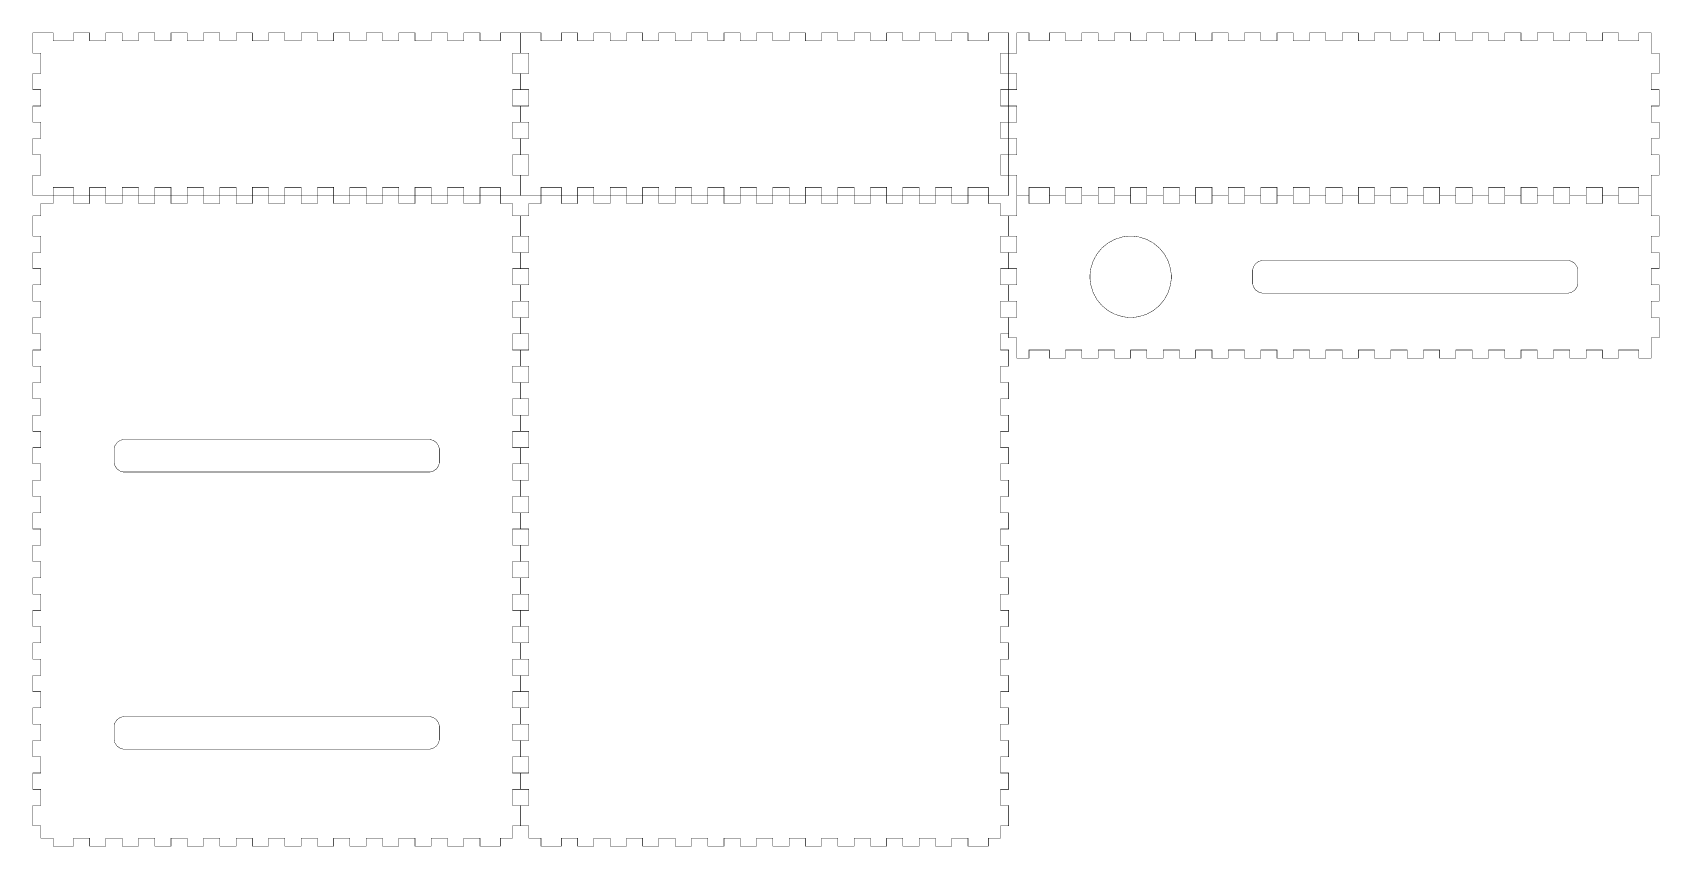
# Model space of a CAD drawing. Extents: x 0.2 to 39.6, y 0.3 to 19.9.
import ezdxf

# ---------------------------------------------------------------- set-up
doc = ezdxf.new("R2010")
doc.units = 0
doc.layers.get('0').update_dxf_attribs({"linetype": 'CONTINUOUS'})

msp = doc.modelspace()

# ---------------------------------------------------------------- linework, layer by layer
at = {"color": 0, "const_width": 0.01}
for points in [[(0.25, 19.9444), (0.742133, 19.9444), (0.742133, 19.7476), (1.23427, 19.7476), (1.23427, 19.9444), (1.62793, 19.9444), (1.62793, 19.7476), (2.02165, 19.7476), (2.02165, 19.9444), (2.41536, 19.9444), (2.41536, 19.7476), (2.80908, 19.7476), (2.80908, 19.9444), (3.20275, 19.9444), (3.20275, 19.7476), (3.59646, 19.7476), (3.59646, 19.9444), (3.99018, 19.9444), (3.99018, 19.7476), (4.38385, 19.7476), (4.38385, 19.9444), (4.77756, 19.9444), (4.77756, 19.7476), (5.17128, 19.7476), (5.17128, 19.9444), (5.56494, 19.9444), (5.56494, 19.7476), (5.95865, 19.7476), (5.95865, 19.9444), (6.35238, 19.9444), (6.35238, 19.7476), (6.74604, 19.7476), (6.74604, 19.9444), (7.13976, 19.9444), (7.13976, 19.7476), (7.53347, 19.7476), (7.53347, 19.9444), (7.92719, 19.9444), (7.92719, 19.7476), (8.32086, 19.7476), (8.32086, 19.9444), (8.71457, 19.9444), (8.71457, 19.7476), (9.10829, 19.7476), (9.10829, 19.9444), (9.50196, 19.9444), (9.50196, 19.7476), (9.89567, 19.7476), (9.89567, 19.9444), (10.2894, 19.9444), (10.2894, 19.7476), (10.6831, 19.7476), (10.6831, 19.9444), (11.0768, 19.9444), (11.0768, 19.7476), (11.5689, 19.7476), (11.5689, 19.9444), (12.061, 19.9444), (12.061, 19.4524), (11.8642, 19.4524), (11.8642, 18.9601), (12.061, 18.9601), (12.061, 18.5665), (11.8642, 18.5665), (11.8642, 18.1728), (12.061, 18.1728), (12.061, 17.779), (11.8642, 17.779), (11.8642, 17.3854), (12.061, 17.3854), (12.061, 16.9917), (11.8642, 16.9917), (11.8642, 16.4996), (12.061, 16.4996), (12.061, 16.0075), (11.5689, 16.0075), (11.5689, 16.2043), (11.0768, 16.2043), (11.0768, 16.0075), (10.6831, 16.0075), (10.6831, 16.2043), (10.2894, 16.2043), (10.2894, 16.0075), (9.89567, 16.0075), (9.89567, 16.2043), (9.50196, 16.2043), (9.50196, 16.0075), (9.10829, 16.0075), (9.10829, 16.2043), (8.71457, 16.2043), (8.71457, 16.0075), (8.32086, 16.0075), (8.32086, 16.2043), (7.92719, 16.2043), (7.92719, 16.0075), (7.53347, 16.0075), (7.53347, 16.2043), (7.13976, 16.2043), (7.13976, 16.0075), (6.74604, 16.0075), (6.74604, 16.2043), (6.35238, 16.2043), (6.35238, 16.0075), (5.95865, 16.0075), (5.95865, 16.2043), (5.56494, 16.2043), (5.56494, 16.0075), (5.17128, 16.0075), (5.17128, 16.2043), (4.77756, 16.2043), (4.77756, 16.0075), (4.38385, 16.0075), (4.38385, 16.2043), (3.99018, 16.2043), (3.99018, 16.0075), (3.59646, 16.0075), (3.59646, 16.2043), (3.20275, 16.2043), (3.20275, 16.0075), (2.80908, 16.0075), (2.80908, 16.2043), (2.41536, 16.2043), (2.41536, 16.0075), (2.02165, 16.0075), (2.02165, 16.2043), (1.62793, 16.2043), (1.62793, 16.0075), (1.23427, 16.0075), (1.23427, 16.2043), (0.742133, 16.2043), (0.742133, 16.0075), (0.25, 16.0075), (0.25, 16.4996), (0.446832, 16.4996), (0.446832, 16.9917), (0.25, 16.9917), (0.25, 17.3854), (0.446832, 17.3854), (0.446832, 17.779), (0.25, 17.779), (0.25, 18.1728), (0.446832, 18.1728), (0.446832, 18.5665), (0.25, 18.5665), (0.25, 18.9601), (0.446832, 18.9601), (0.446832, 19.4524), (0.25, 19.4524), (0.25, 19.9444)], [(12.061, 19.9444), (12.5532, 19.9444), (12.5532, 19.7476), (13.0453, 19.7476), (13.0453, 19.9444), (13.439, 19.9444), (13.439, 19.7476), (13.8327, 19.7476), (13.8327, 19.9444), (14.2264, 19.9444), (14.2264, 19.7476), (14.62, 19.7476), (14.62, 19.9444), (15.0137, 19.9444), (15.0137, 19.7476), (15.4075, 19.7476), (15.4075, 19.9444), (15.8011, 19.9444), (15.8011, 19.7476), (16.1949, 19.7476), (16.1949, 19.9444), (16.5886, 19.9444), (16.5886, 19.7476), (16.9822, 19.7476), (16.9822, 19.9444), (17.376, 19.9444), (17.376, 19.7476), (17.7697, 19.7476), (17.7697, 19.9444), (18.1635, 19.9444), (18.1635, 19.7476), (18.5571, 19.7476), (18.5571, 19.9444), (18.9508, 19.9444), (18.9508, 19.7476), (19.3444, 19.7476), (19.3444, 19.9444), (19.7382, 19.9444), (19.7382, 19.7476), (20.1319, 19.7476), (20.1319, 19.9444), (20.5256, 19.9444), (20.5256, 19.7476), (20.9193, 19.7476), (20.9193, 19.9444), (21.3131, 19.9444), (21.3131, 19.7476), (21.7067, 19.7476), (21.7067, 19.9444), (22.1004, 19.9444), (22.1004, 19.7476), (22.494, 19.7476), (22.494, 19.9444), (22.8878, 19.9444), (22.8878, 19.7476), (23.38, 19.7476), (23.38, 19.9444), (23.8721, 19.9444), (23.8721, 19.4524), (23.6751, 19.4524), (23.6751, 18.9601), (23.8721, 18.9601), (23.8721, 18.5665), (23.6751, 18.5665), (23.6751, 18.1728), (23.8721, 18.1728), (23.8721, 17.779), (23.6751, 17.779), (23.6751, 17.3854), (23.8721, 17.3854), (23.8721, 16.9917), (23.6751, 16.9917), (23.6751, 16.4996), (23.8721, 16.4996), (23.8721, 16.0075), (23.38, 16.0075), (23.38, 16.2043), (22.8878, 16.2043), (22.8878, 16.0075), (22.494, 16.0075), (22.494, 16.2043), (22.1004, 16.2043), (22.1004, 16.0075), (21.7067, 16.0075), (21.7067, 16.2043), (21.3131, 16.2043), (21.3131, 16.0075), (20.9193, 16.0075), (20.9193, 16.2043), (20.5256, 16.2043), (20.5256, 16.0075), (20.1319, 16.0075), (20.1319, 16.2043), (19.7382, 16.2043), (19.7382, 16.0075), (19.3444, 16.0075), (19.3444, 16.2043), (18.9508, 16.2043), (18.9508, 16.0075), (18.5571, 16.0075), (18.5571, 16.2043), (18.1635, 16.2043), (18.1635, 16.0075), (17.7697, 16.0075), (17.7697, 16.2043), (17.376, 16.2043), (17.376, 16.0075), (16.9822, 16.0075), (16.9822, 16.2043), (16.5886, 16.2043), (16.5886, 16.0075), (16.1949, 16.0075), (16.1949, 16.2043), (15.8011, 16.2043), (15.8011, 16.0075), (15.4075, 16.0075), (15.4075, 16.2043), (15.0137, 16.2043), (15.0137, 16.0075), (14.62, 16.0075), (14.62, 16.2043), (14.2264, 16.2043), (14.2264, 16.0075), (13.8327, 16.0075), (13.8327, 16.2043), (13.439, 16.2043), (13.439, 16.0075), (13.0453, 16.0075), (13.0453, 16.2043), (12.5532, 16.2043), (12.5532, 16.0075), (12.061, 16.0075), (12.061, 16.4996), (12.2579, 16.4996), (12.2579, 16.9917), (12.061, 16.9917), (12.061, 17.3854), (12.2579, 17.3854), (12.2579, 17.779), (12.061, 17.779), (12.061, 18.1728), (12.2579, 18.1728), (12.2579, 18.5665), (12.061, 18.5665), (12.061, 18.9601), (12.2579, 18.9601), (12.2579, 19.4524), (12.061, 19.4524), (12.061, 19.9444)], [(24.0689, 19.9444), (24.3642, 19.9444), (24.3642, 19.7476), (24.8563, 19.7476), (24.8563, 19.9444), (25.25, 19.9444), (25.25, 19.7476), (25.6437, 19.7476), (25.6437, 19.9444), (26.0374, 19.9444), (26.0374, 19.7476), (26.4311, 19.7476), (26.4311, 19.9444), (26.8249, 19.9444), (26.8249, 19.7476), (27.2185, 19.7476), (27.2185, 19.9444), (27.6122, 19.9444), (27.6122, 19.7476), (28.006, 19.7476), (28.006, 19.9444), (28.3996, 19.9444), (28.3996, 19.7476), (28.7933, 19.7476), (28.7933, 19.9444), (29.1869, 19.9444), (29.1869, 19.7476), (29.5807, 19.7476), (29.5807, 19.9444), (29.9744, 19.9444), (29.9744, 19.7476), (30.3681, 19.7476), (30.3681, 19.9444), (30.7618, 19.9444), (30.7618, 19.7476), (31.1556, 19.7476), (31.1556, 19.9444), (31.5492, 19.9444), (31.5492, 19.7476), (31.9429, 19.7476), (31.9429, 19.9444), (32.3365, 19.9444), (32.3365, 19.7476), (32.7303, 19.7476), (32.7303, 19.9444), (33.124, 19.9444), (33.124, 19.7476), (33.5178, 19.7476), (33.5178, 19.9444), (33.9114, 19.9444), (33.9114, 19.7476), (34.3051, 19.7476), (34.3051, 19.9444), (34.6989, 19.9444), (34.6989, 19.7476), (35.0925, 19.7476), (35.0925, 19.9444), (35.4863, 19.9444), (35.4863, 19.7476), (35.88, 19.7476), (35.88, 19.9444), (36.2736, 19.9444), (36.2736, 19.7476), (36.6674, 19.7476), (36.6674, 19.9444), (37.061, 19.9444), (37.061, 19.7476), (37.4547, 19.7476), (37.4547, 19.9444), (37.8485, 19.9444), (37.8485, 19.7476), (38.2421, 19.7476), (38.2421, 19.9444), (38.6358, 19.9444), (38.6358, 19.7476), (39.1279, 19.7476), (39.1279, 19.9444), (39.4232, 19.9444), (39.4232, 19.4524), (39.62, 19.4524), (39.62, 18.9601), (39.4232, 18.9601), (39.4232, 18.5665), (39.62, 18.5665), (39.62, 18.1728), (39.4232, 18.1728), (39.4232, 17.779), (39.62, 17.779), (39.62, 17.3854), (39.4232, 17.3854), (39.4232, 16.9917), (39.62, 16.9917), (39.62, 16.4996), (39.4232, 16.4996), (39.4232, 16.0075), (39.1279, 16.0075), (39.1279, 16.2043), (38.6358, 16.2043), (38.6358, 16.0075), (38.2421, 16.0075), (38.2421, 16.2043), (37.8485, 16.2043), (37.8485, 16.0075), (37.4547, 16.0075), (37.4547, 16.2043), (37.061, 16.2043), (37.061, 16.0075), (36.6674, 16.0075), (36.6674, 16.2043), (36.2736, 16.2043), (36.2736, 16.0075), (35.88, 16.0075), (35.88, 16.2043), (35.4863, 16.2043), (35.4863, 16.0075), (35.0925, 16.0075), (35.0925, 16.2043), (34.6989, 16.2043), (34.6989, 16.0075), (34.3051, 16.0075), (34.3051, 16.2043), (33.9114, 16.2043), (33.9114, 16.0075), (33.5178, 16.0075), (33.5178, 16.2043), (33.124, 16.2043), (33.124, 16.0075), (32.7303, 16.0075), (32.7303, 16.2043), (32.3365, 16.2043), (32.3365, 16.0075), (31.9429, 16.0075), (31.9429, 16.2043), (31.5492, 16.2043), (31.5492, 16.0075), (31.1556, 16.0075), (31.1556, 16.2043), (30.7618, 16.2043), (30.7618, 16.0075), (30.3681, 16.0075), (30.3681, 16.2043), (29.9744, 16.2043), (29.9744, 16.0075), (29.5807, 16.0075), (29.5807, 16.2043), (29.1869, 16.2043), (29.1869, 16.0075), (28.7933, 16.0075), (28.7933, 16.2043), (28.3996, 16.2043), (28.3996, 16.0075), (28.006, 16.0075), (28.006, 16.2043), (27.6122, 16.2043), (27.6122, 16.0075), (27.2185, 16.0075), (27.2185, 16.2043), (26.8249, 16.2043), (26.8249, 16.0075), (26.4311, 16.0075), (26.4311, 16.2043), (26.0374, 16.2043), (26.0374, 16.0075), (25.6437, 16.0075), (25.6437, 16.2043), (25.25, 16.2043), (25.25, 16.0075), (24.8563, 16.0075), (24.8563, 16.2043), (24.3642, 16.2043), (24.3642, 16.0075), (24.0689, 16.0075), (24.0689, 16.4996), (23.8721, 16.4996), (23.8721, 16.9917), (24.0689, 16.9917), (24.0689, 17.3854), (23.8721, 17.3854), (23.8721, 17.779), (24.0689, 17.779), (24.0689, 18.1728), (23.8721, 18.1728), (23.8721, 18.5665), (24.0689, 18.5665), (24.0689, 18.9601), (23.8721, 18.9601), (23.8721, 19.4524), (24.0689, 19.4524), (24.0689, 19.9444)], [(0.446832, 15.8106), (0.742133, 15.8106), (0.742133, 16.0075), (1.23427, 16.0075), (1.23427, 15.8106), (1.62793, 15.8106), (1.62793, 16.0075), (2.02165, 16.0075), (2.02165, 15.8106), (2.41536, 15.8106), (2.41536, 16.0075), (2.80908, 16.0075), (2.80908, 15.8106), (3.20275, 15.8106), (3.20275, 16.0075), (3.59646, 16.0075), (3.59646, 15.8106), (3.99018, 15.8106), (3.99018, 16.0075), (4.38385, 16.0075), (4.38385, 15.8106), (4.77756, 15.8106), (4.77756, 16.0075), (5.17128, 16.0075), (5.17128, 15.8106), (5.56494, 15.8106), (5.56494, 16.0075), (5.95865, 16.0075), (5.95865, 15.8106), (6.35238, 15.8106), (6.35238, 16.0075), (6.74604, 16.0075), (6.74604, 15.8106), (7.13976, 15.8106), (7.13976, 16.0075), (7.53347, 16.0075), (7.53347, 15.8106), (7.92719, 15.8106), (7.92719, 16.0075), (8.32086, 16.0075), (8.32086, 15.8106), (8.71457, 15.8106), (8.71457, 16.0075), (9.10829, 16.0075), (9.10829, 15.8106), (9.50196, 15.8106), (9.50196, 16.0075), (9.89567, 16.0075), (9.89567, 15.8106), (10.2894, 15.8106), (10.2894, 16.0075), (10.6831, 16.0075), (10.6831, 15.8106), (11.0768, 15.8106), (11.0768, 16.0075), (11.5689, 16.0075), (11.5689, 15.8106), (11.8642, 15.8106), (11.8642, 15.5153), (12.061, 15.5153), (12.061, 15.0232), (11.8642, 15.0232), (11.8642, 14.6294), (12.061, 14.6294), (12.061, 14.2358), (11.8642, 14.2358), (11.8642, 13.8421), (12.061, 13.8421), (12.061, 13.4484), (11.8642, 13.4484), (11.8642, 13.0547), (12.061, 13.0547), (12.061, 12.661), (11.8642, 12.661), (11.8642, 12.2673), (12.061, 12.2673), (12.061, 11.8736), (11.8642, 11.8736), (11.8642, 11.4799), (12.061, 11.4799), (12.061, 11.0862), (11.8642, 11.0862), (11.8642, 10.6925), (12.061, 10.6925), (12.061, 10.2988), (11.8642, 10.2988), (11.8642, 9.90506), (12.061, 9.90506), (12.061, 9.51139), (11.8642, 9.51139), (11.8642, 9.11768), (12.061, 9.11768), (12.061, 8.72396), (11.8642, 8.72396), (11.8642, 8.33029), (12.061, 8.33029), (12.061, 7.93658), (11.8642, 7.93658), (11.8642, 7.54286), (12.061, 7.54286), (12.061, 7.14914), (11.8642, 7.14914), (11.8642, 6.75549), (12.061, 6.75549), (12.061, 6.36176), (11.8642, 6.36176), (11.8642, 5.96804), (12.061, 5.96804), (12.061, 5.57438), (11.8642, 5.57438), (11.8642, 5.18067), (12.061, 5.18067), (12.061, 4.78694), (11.8642, 4.78694), (11.8642, 4.39328), (12.061, 4.39328), (12.061, 3.99957), (11.8642, 3.99957), (11.8642, 3.60585), (12.061, 3.60585), (12.061, 3.21218), (11.8642, 3.21218), (11.8642, 2.81847), (12.061, 2.81847), (12.061, 2.42475), (11.8642, 2.42475), (11.8642, 2.03103), (12.061, 2.03103), (12.061, 1.63737), (11.8642, 1.63737), (11.8642, 1.24365), (12.061, 1.24365), (12.061, 0.751519), (11.8642, 0.751519), (11.8642, 0.456272), (11.5689, 0.456272), (11.5689, 0.259386), (11.0768, 0.259386), (11.0768, 0.456272), (10.6831, 0.456272), (10.6831, 0.259386), (10.2894, 0.259386), (10.2894, 0.456272), (9.89567, 0.456272), (9.89567, 0.259386), (9.50196, 0.259386), (9.50196, 0.456272), (9.10829, 0.456272), (9.10829, 0.259386), (8.71457, 0.259386), (8.71457, 0.456272), (8.32086, 0.456272), (8.32086, 0.259386), (7.92719, 0.259386), (7.92719, 0.456272), (7.53347, 0.456272), (7.53347, 0.259386), (7.13976, 0.259386), (7.13976, 0.456272), (6.74604, 0.456272), (6.74604, 0.259386), (6.35238, 0.259386), (6.35238, 0.456272), (5.95865, 0.456272), (5.95865, 0.259386), (5.56494, 0.259386), (5.56494, 0.456272), (5.17128, 0.456272), (5.17128, 0.259386), (4.77756, 0.259386), (4.77756, 0.456272), (4.38385, 0.456272), (4.38385, 0.259386), (3.99018, 0.259386), (3.99018, 0.456272), (3.59646, 0.456272), (3.59646, 0.259386), (3.20275, 0.259386), (3.20275, 0.456272), (2.80908, 0.456272), (2.80908, 0.259386), (2.41536, 0.259386), (2.41536, 0.456272), (2.02165, 0.456272), (2.02165, 0.259386), (1.62793, 0.259386), (1.62793, 0.456272), (1.23427, 0.456272), (1.23427, 0.259386), (0.742133, 0.259386), (0.742133, 0.456272), (0.446832, 0.456272), (0.446832, 0.751519), (0.25, 0.751519), (0.25, 1.24365), (0.446832, 1.24365), (0.446832, 1.63737), (0.25, 1.63737), (0.25, 2.03103), (0.446832, 2.03103), (0.446832, 2.42475), (0.25, 2.42475), (0.25, 2.81847), (0.446832, 2.81847), (0.446832, 3.21218), (0.25, 3.21218), (0.25, 3.60585), (0.446832, 3.60585), (0.446832, 3.99957), (0.25, 3.99957), (0.25, 4.39328), (0.446832, 4.39328), (0.446832, 4.78694), (0.25, 4.78694), (0.25, 5.18067), (0.446832, 5.18067), (0.446832, 5.57438), (0.25, 5.57438), (0.25, 5.96804), (0.446832, 5.96804), (0.446832, 6.36176), (0.25, 6.36176), (0.25, 6.75549), (0.446832, 6.75549), (0.446832, 7.14914), (0.25, 7.14914), (0.25, 7.54286), (0.446832, 7.54286), (0.446832, 7.93658), (0.25, 7.93658), (0.25, 8.33029), (0.446832, 8.33029), (0.446832, 8.72396), (0.25, 8.72396), (0.25, 9.11768), (0.446832, 9.11768), (0.446832, 9.51139), (0.25, 9.51139), (0.25, 9.90506), (0.446832, 9.90506), (0.446832, 10.2988), (0.25, 10.2988), (0.25, 10.6925), (0.446832, 10.6925), (0.446832, 11.0862), (0.25, 11.0862), (0.25, 11.4799), (0.446832, 11.4799), (0.446832, 11.8736), (0.25, 11.8736), (0.25, 12.2673), (0.446832, 12.2673), (0.446832, 12.661), (0.25, 12.661), (0.25, 13.0547), (0.446832, 13.0547), (0.446832, 13.4484), (0.25, 13.4484), (0.25, 13.8421), (0.446832, 13.8421), (0.446832, 14.2358), (0.25, 14.2358), (0.25, 14.6294), (0.446832, 14.6294), (0.446832, 15.0232), (0.25, 15.0232), (0.25, 15.5153), (0.446832, 15.5153), (0.446832, 15.8106)], [(12.2579, 15.8106), (12.5532, 15.8106), (12.5532, 16.0075), (13.0453, 16.0075), (13.0453, 15.8106), (13.439, 15.8106), (13.439, 16.0075), (13.8327, 16.0075), (13.8327, 15.8106), (14.2264, 15.8106), (14.2264, 16.0075), (14.62, 16.0075), (14.62, 15.8106), (15.0137, 15.8106), (15.0137, 16.0075), (15.4075, 16.0075), (15.4075, 15.8106), (15.8011, 15.8106), (15.8011, 16.0075), (16.1949, 16.0075), (16.1949, 15.8106), (16.5886, 15.8106), (16.5886, 16.0075), (16.9822, 16.0075), (16.9822, 15.8106), (17.376, 15.8106), (17.376, 16.0075), (17.7697, 16.0075), (17.7697, 15.8106), (18.1635, 15.8106), (18.1635, 16.0075), (18.5571, 16.0075), (18.5571, 15.8106), (18.9508, 15.8106), (18.9508, 16.0075), (19.3444, 16.0075), (19.3444, 15.8106), (19.7382, 15.8106), (19.7382, 16.0075), (20.1319, 16.0075), (20.1319, 15.8106), (20.5256, 15.8106), (20.5256, 16.0075), (20.9193, 16.0075), (20.9193, 15.8106), (21.3131, 15.8106), (21.3131, 16.0075), (21.7067, 16.0075), (21.7067, 15.8106), (22.1004, 15.8106), (22.1004, 16.0075), (22.494, 16.0075), (22.494, 15.8106), (22.8878, 15.8106), (22.8878, 16.0075), (23.38, 16.0075), (23.38, 15.8106), (23.6751, 15.8106), (23.6751, 15.5153), (23.8721, 15.5153), (23.8721, 15.0232), (23.6751, 15.0232), (23.6751, 14.6294), (23.8721, 14.6294), (23.8721, 14.2358), (23.6751, 14.2358), (23.6751, 13.8421), (23.8721, 13.8421), (23.8721, 13.4484), (23.6751, 13.4484), (23.6751, 13.0547), (23.8721, 13.0547), (23.8721, 12.661), (23.6751, 12.661), (23.6751, 12.2673), (23.8721, 12.2673), (23.8721, 11.8736), (23.6751, 11.8736), (23.6751, 11.4799), (23.8721, 11.4799), (23.8721, 11.0862), (23.6751, 11.0862), (23.6751, 10.6925), (23.8721, 10.6925), (23.8721, 10.2988), (23.6751, 10.2988), (23.6751, 9.90506), (23.8721, 9.90506), (23.8721, 9.51139), (23.6751, 9.51139), (23.6751, 9.11768), (23.8721, 9.11768), (23.8721, 8.72396), (23.6751, 8.72396), (23.6751, 8.33029), (23.8721, 8.33029), (23.8721, 7.93658), (23.6751, 7.93658), (23.6751, 7.54286), (23.8721, 7.54286), (23.8721, 7.14914), (23.6751, 7.14914), (23.6751, 6.75549), (23.8721, 6.75549), (23.8721, 6.36176), (23.6751, 6.36176), (23.6751, 5.96804), (23.8721, 5.96804), (23.8721, 5.57438), (23.6751, 5.57438), (23.6751, 5.18067), (23.8721, 5.18067), (23.8721, 4.78694), (23.6751, 4.78694), (23.6751, 4.39328), (23.8721, 4.39328), (23.8721, 3.99957), (23.6751, 3.99957), (23.6751, 3.60585), (23.8721, 3.60585), (23.8721, 3.21218), (23.6751, 3.21218), (23.6751, 2.81847), (23.8721, 2.81847), (23.8721, 2.42475), (23.6751, 2.42475), (23.6751, 2.03103), (23.8721, 2.03103), (23.8721, 1.63737), (23.6751, 1.63737), (23.6751, 1.24365), (23.8721, 1.24365), (23.8721, 0.751519), (23.6751, 0.751519), (23.6751, 0.456272), (23.38, 0.456272), (23.38, 0.259386), (22.8878, 0.259386), (22.8878, 0.456272), (22.494, 0.456272), (22.494, 0.259386), (22.1004, 0.259386), (22.1004, 0.456272), (21.7067, 0.456272), (21.7067, 0.259386), (21.3131, 0.259386), (21.3131, 0.456272), (20.9193, 0.456272), (20.9193, 0.259386), (20.5256, 0.259386), (20.5256, 0.456272), (20.1319, 0.456272), (20.1319, 0.259386), (19.7382, 0.259386), (19.7382, 0.456272), (19.3444, 0.456272), (19.3444, 0.259386), (18.9508, 0.259386), (18.9508, 0.456272), (18.5571, 0.456272), (18.5571, 0.259386), (18.1635, 0.259386), (18.1635, 0.456272), (17.7697, 0.456272), (17.7697, 0.259386), (17.376, 0.259386), (17.376, 0.456272), (16.9822, 0.456272), (16.9822, 0.259386), (16.5886, 0.259386), (16.5886, 0.456272), (16.1949, 0.456272), (16.1949, 0.259386), (15.8011, 0.259386), (15.8011, 0.456272), (15.4075, 0.456272), (15.4075, 0.259386), (15.0137, 0.259386), (15.0137, 0.456272), (14.62, 0.456272), (14.62, 0.259386), (14.2264, 0.259386), (14.2264, 0.456272), (13.8327, 0.456272), (13.8327, 0.259386), (13.439, 0.259386), (13.439, 0.456272), (13.0453, 0.456272), (13.0453, 0.259386), (12.5532, 0.259386), (12.5532, 0.456272), (12.2579, 0.456272), (12.2579, 0.751519), (12.061, 0.751519), (12.061, 1.24365), (12.2579, 1.24365), (12.2579, 1.63737), (12.061, 1.63737), (12.061, 2.03103), (12.2579, 2.03103), (12.2579, 2.42475), (12.061, 2.42475), (12.061, 2.81847), (12.2579, 2.81847), (12.2579, 3.21218), (12.061, 3.21218), (12.061, 3.60585), (12.2579, 3.60585), (12.2579, 3.99957), (12.061, 3.99957), (12.061, 4.39328), (12.2579, 4.39328), (12.2579, 4.78694), (12.061, 4.78694), (12.061, 5.18067), (12.2579, 5.18067), (12.2579, 5.57438), (12.061, 5.57438), (12.061, 5.96804), (12.2579, 5.96804), (12.2579, 6.36176), (12.061, 6.36176), (12.061, 6.75549), (12.2579, 6.75549), (12.2579, 7.14914), (12.061, 7.14914), (12.061, 7.54286), (12.2579, 7.54286), (12.2579, 7.93658), (12.061, 7.93658), (12.061, 8.33029), (12.2579, 8.33029), (12.2579, 8.72396), (12.061, 8.72396), (12.061, 9.11768), (12.2579, 9.11768), (12.2579, 9.51139), (12.061, 9.51139), (12.061, 9.90506), (12.2579, 9.90506), (12.2579, 10.2988), (12.061, 10.2988), (12.061, 10.6925), (12.2579, 10.6925), (12.2579, 11.0862), (12.061, 11.0862), (12.061, 11.4799), (12.2579, 11.4799), (12.2579, 11.8736), (12.061, 11.8736), (12.061, 12.2673), (12.2579, 12.2673), (12.2579, 12.661), (12.061, 12.661), (12.061, 13.0547), (12.2579, 13.0547), (12.2579, 13.4484), (12.061, 13.4484), (12.061, 13.8421), (12.2579, 13.8421), (12.2579, 14.2358), (12.061, 14.2358), (12.061, 14.6294), (12.2579, 14.6294), (12.2579, 15.0232), (12.061, 15.0232), (12.061, 15.5153), (12.2579, 15.5153), (12.2579, 15.8106)], [(24.0689, 16.0075), (24.3642, 16.0075), (24.3642, 15.8106), (24.8563, 15.8106), (24.8563, 16.0075), (25.25, 16.0075), (25.25, 15.8106), (25.6437, 15.8106), (25.6437, 16.0075), (26.0374, 16.0075), (26.0374, 15.8106), (26.4311, 15.8106), (26.4311, 16.0075), (26.8249, 16.0075), (26.8249, 15.8106), (27.2185, 15.8106), (27.2185, 16.0075), (27.6122, 16.0075), (27.6122, 15.8106), (28.006, 15.8106), (28.006, 16.0075), (28.3996, 16.0075), (28.3996, 15.8106), (28.7933, 15.8106), (28.7933, 16.0075), (29.1869, 16.0075), (29.1869, 15.8106), (29.5807, 15.8106), (29.5807, 16.0075), (29.9744, 16.0075), (29.9744, 15.8106), (30.3681, 15.8106), (30.3681, 16.0075), (30.7618, 16.0075), (30.7618, 15.8106), (31.1556, 15.8106), (31.1556, 16.0075), (31.5492, 16.0075), (31.5492, 15.8106), (31.9429, 15.8106), (31.9429, 16.0075), (32.3365, 16.0075), (32.3365, 15.8106), (32.7303, 15.8106), (32.7303, 16.0075), (33.124, 16.0075), (33.124, 15.8106), (33.5178, 15.8106), (33.5178, 16.0075), (33.9114, 16.0075), (33.9114, 15.8106), (34.3051, 15.8106), (34.3051, 16.0075), (34.6989, 16.0075), (34.6989, 15.8106), (35.0925, 15.8106), (35.0925, 16.0075), (35.4863, 16.0075), (35.4863, 15.8106), (35.88, 15.8106), (35.88, 16.0075), (36.2736, 16.0075), (36.2736, 15.8106), (36.6674, 15.8106), (36.6674, 16.0075), (37.061, 16.0075), (37.061, 15.8106), (37.4547, 15.8106), (37.4547, 16.0075), (37.8485, 16.0075), (37.8485, 15.8106), (38.2421, 15.8106), (38.2421, 16.0075), (38.6358, 16.0075), (38.6358, 15.8106), (39.1279, 15.8106), (39.1279, 16.0075), (39.4232, 16.0075), (39.4232, 15.5153), (39.62, 15.5153), (39.62, 15.0232), (39.4232, 15.0232), (39.4232, 14.6294), (39.62, 14.6294), (39.62, 14.2358), (39.4232, 14.2358), (39.4232, 13.8421), (39.62, 13.8421), (39.62, 13.4484), (39.4232, 13.4484), (39.4232, 13.0547), (39.62, 13.0547), (39.62, 12.5626), (39.4232, 12.5626), (39.4232, 12.0704), (39.1279, 12.0704), (39.1279, 12.2673), (38.6358, 12.2673), (38.6358, 12.0704), (38.2421, 12.0704), (38.2421, 12.2673), (37.8485, 12.2673), (37.8485, 12.0704), (37.4547, 12.0704), (37.4547, 12.2673), (37.061, 12.2673), (37.061, 12.0704), (36.6674, 12.0704), (36.6674, 12.2673), (36.2736, 12.2673), (36.2736, 12.0704), (35.88, 12.0704), (35.88, 12.2673), (35.4863, 12.2673), (35.4863, 12.0704), (35.0925, 12.0704), (35.0925, 12.2673), (34.6989, 12.2673), (34.6989, 12.0704), (34.3051, 12.0704), (34.3051, 12.2673), (33.9114, 12.2673), (33.9114, 12.0704), (33.5178, 12.0704), (33.5178, 12.2673), (33.124, 12.2673), (33.124, 12.0704), (32.7303, 12.0704), (32.7303, 12.2673), (32.3365, 12.2673), (32.3365, 12.0704), (31.9429, 12.0704), (31.9429, 12.2673), (31.5492, 12.2673), (31.5492, 12.0704), (31.1556, 12.0704), (31.1556, 12.2673), (30.7618, 12.2673), (30.7618, 12.0704), (30.3681, 12.0704), (30.3681, 12.2673), (29.9744, 12.2673), (29.9744, 12.0704), (29.5807, 12.0704), (29.5807, 12.2673), (29.1869, 12.2673), (29.1869, 12.0704), (28.7933, 12.0704), (28.7933, 12.2673), (28.3996, 12.2673), (28.3996, 12.0704), (28.006, 12.0704), (28.006, 12.2673), (27.6122, 12.2673), (27.6122, 12.0704), (27.2185, 12.0704), (27.2185, 12.2673), (26.8249, 12.2673), (26.8249, 12.0704), (26.4311, 12.0704), (26.4311, 12.2673), (26.0374, 12.2673), (26.0374, 12.0704), (25.6437, 12.0704), (25.6437, 12.2673), (25.25, 12.2673), (25.25, 12.0704), (24.8563, 12.0704), (24.8563, 12.2673), (24.3642, 12.2673), (24.3642, 12.0704), (24.0689, 12.0704), (24.0689, 12.5626), (23.8721, 12.5626), (23.8721, 13.0547), (24.0689, 13.0547), (24.0689, 13.4484), (23.8721, 13.4484), (23.8721, 13.8421), (24.0689, 13.8421), (24.0689, 14.2358), (23.8721, 14.2358), (23.8721, 14.6294), (24.0689, 14.6294), (24.0689, 15.0232), (23.8721, 15.0232), (23.8721, 15.5153), (24.0689, 15.5153), (24.0689, 16.0075)], [(27.809, 14.0389), (27.809, 13.9893), (27.789, 13.8406), (27.7317, 13.6559), (27.641, 13.4887), (27.5208, 13.343), (27.3751, 13.2228), (27.2079, 13.1321), (27.0232, 13.0747), (26.8744, 13.0547), (26.8249, 13.0547), (26.7751, 13.0547), (26.6264, 13.0747), (26.4417, 13.1321), (26.2744, 13.2228), (26.1288, 13.343), (26.0086, 13.4887), (25.9179, 13.6559), (25.8606, 13.8406), (25.8406, 13.9893), (25.8406, 14.0389), (25.8406, 14.0886), (25.8606, 14.2374), (25.9179, 14.4221), (26.0086, 14.5893), (26.1288, 14.7349), (26.2744, 14.8551), (26.4417, 14.9458), (26.6264, 15.0032), (26.7751, 15.0232), (26.8249, 15.0232), (26.8744, 15.0232), (27.0232, 15.0032), (27.2079, 14.9458), (27.3751, 14.8551), (27.5208, 14.7349), (27.641, 14.5893), (27.7317, 14.4221), (27.789, 14.2374), (27.809, 14.0886), (27.809, 14.0389)], [(30.0275, 14.4326), (37.4015, 14.4326), (37.426, 14.4326), (37.499, 14.4131), (37.5785, 14.3596), (37.6319, 14.2801), (37.6515, 14.2071), (37.6515, 14.1826), (37.6515, 13.8953), (37.6515, 13.8709), (37.6319, 13.7977), (37.5785, 13.7183), (37.499, 13.6648), (37.426, 13.6452), (37.4015, 13.6452), (30.0275, 13.6452), (30.0032, 13.6452), (29.93, 13.6648), (29.8506, 13.7183), (29.7971, 13.7977), (29.7775, 13.8709), (29.7775, 13.8953), (29.7775, 14.1826), (29.7775, 14.2071), (29.7971, 14.2801), (29.8506, 14.3596), (29.93, 14.4131), (30.0032, 14.4326), (30.0275, 14.4326)], [(2.46847, 10.1019), (9.8425, 10.1019), (9.86686, 10.1019), (9.94, 10.0824), (10.0194, 10.0289), (10.0729, 9.94949), (10.0925, 9.87636), (10.0925, 9.85194), (10.0925, 9.56451), (10.0925, 9.54015), (10.0729, 9.46701), (10.0194, 9.38758), (9.94, 9.3341), (9.86686, 9.31451), (9.8425, 9.31451), (2.46847, 9.31451), (2.44407, 9.31451), (2.37099, 9.3341), (2.29156, 9.38758), (2.23807, 9.46701), (2.21847, 9.54015), (2.21847, 9.56451), (2.21847, 9.85194), (2.21847, 9.87636), (2.23807, 9.94949), (2.29156, 10.0289), (2.37099, 10.0824), (2.44407, 10.1019), (2.46847, 10.1019)], [(2.46847, 3.39719), (9.8425, 3.39719), (9.86686, 3.39719), (9.94, 3.37765), (10.0194, 3.32417), (10.0729, 3.24474), (10.0925, 3.1716), (10.0925, 3.14719), (10.0925, 2.85981), (10.0925, 2.83544), (10.0729, 2.76232), (10.0194, 2.68289), (9.94, 2.62939), (9.86686, 2.60981), (9.8425, 2.60981), (2.46847, 2.60981), (2.44407, 2.60981), (2.37099, 2.62939), (2.29156, 2.68289), (2.23807, 2.76232), (2.21847, 2.83544), (2.21847, 2.85981), (2.21847, 3.14719), (2.21847, 3.1716), (2.23807, 3.24474), (2.29156, 3.32417), (2.37099, 3.37765), (2.44407, 3.39719), (2.46847, 3.39719)]]:
    msp.add_lwpolyline(points, close=True, dxfattribs=at)

doc.saveas('drawing.dxf')
